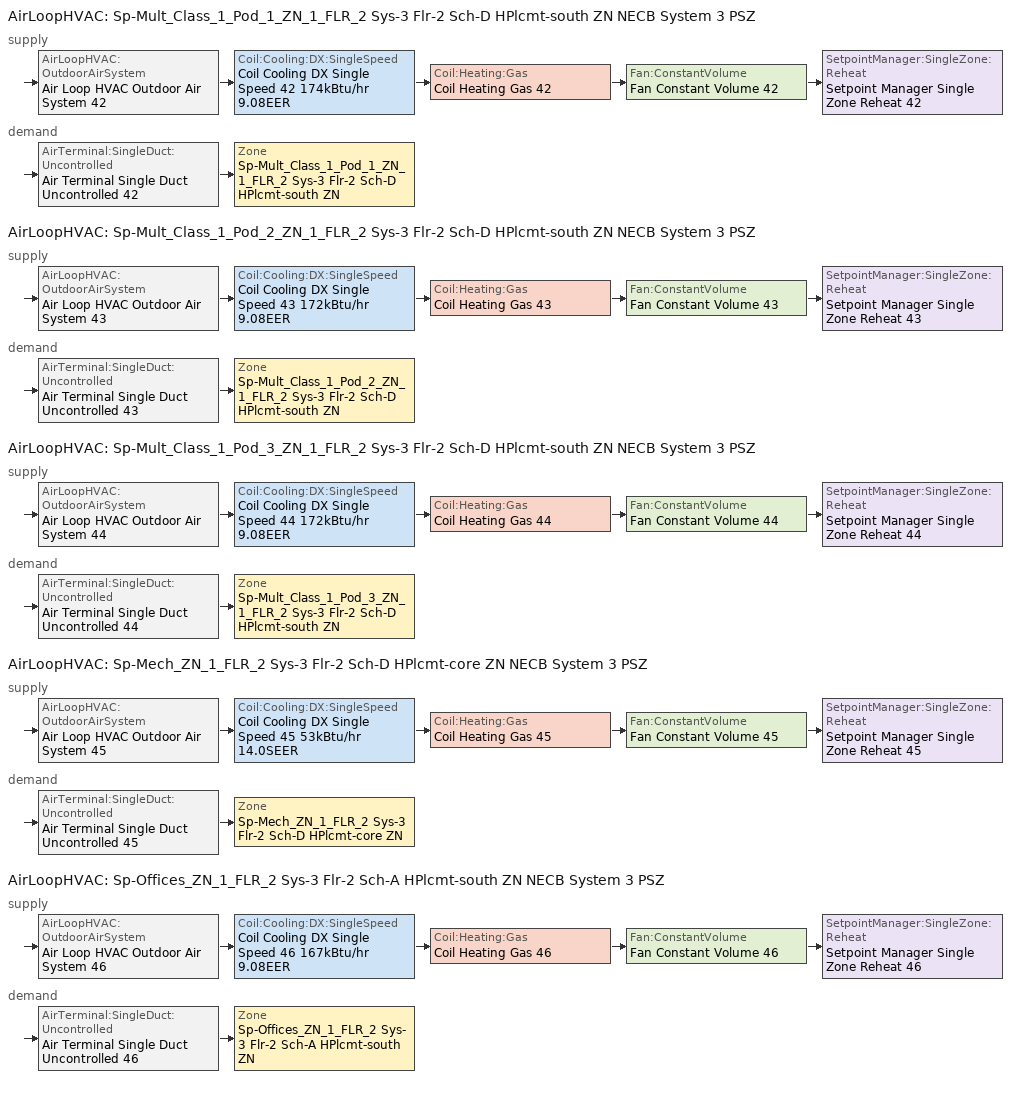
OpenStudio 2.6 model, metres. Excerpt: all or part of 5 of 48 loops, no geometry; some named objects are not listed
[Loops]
AirLoopHVAC 'Sp-Mult_Class_1_Pod_1_ZN_1_FLR_2 Sys-3 Flr-2 Sch-D HPlcmt-south ZN NECB System 3 PSZ'
 supply: AirLoopHVAC:OutdoorAirSystem 'Air Loop HVAC Outdoor Air System 42' > Coil:Cooling:DX:SingleSpeed 'Coil Cooling DX Single Speed 42 174kBtu/hr 9.08EER' > Coil:Heating:Gas 'Coil Heating Gas 42' > Fan:ConstantVolume 'Fan Constant Volume 42' > SetpointManager:SingleZone:Reheat 'Setpoint Manager Single Zone Reheat 42'
 demand: AirTerminal:SingleDuct:Uncontrolled 'Air Terminal Single Duct Uncontrolled 42' > Zone 'Sp-Mult_Class_1_Pod_1_ZN_1_FLR_2 Sys-3 Flr-2 Sch-D HPlcmt-south ZN'
AirLoopHVAC 'Sp-Mult_Class_1_Pod_2_ZN_1_FLR_2 Sys-3 Flr-2 Sch-D HPlcmt-south ZN NECB System 3 PSZ'
 supply: AirLoopHVAC:OutdoorAirSystem 'Air Loop HVAC Outdoor Air System 43' > Coil:Cooling:DX:SingleSpeed 'Coil Cooling DX Single Speed 43 172kBtu/hr 9.08EER' > Coil:Heating:Gas 'Coil Heating Gas 43' > Fan:ConstantVolume 'Fan Constant Volume 43' > SetpointManager:SingleZone:Reheat 'Setpoint Manager Single Zone Reheat 43'
 demand: AirTerminal:SingleDuct:Uncontrolled 'Air Terminal Single Duct Uncontrolled 43' > Zone 'Sp-Mult_Class_1_Pod_2_ZN_1_FLR_2 Sys-3 Flr-2 Sch-D HPlcmt-south ZN'
AirLoopHVAC 'Sp-Mult_Class_1_Pod_3_ZN_1_FLR_2 Sys-3 Flr-2 Sch-D HPlcmt-south ZN NECB System 3 PSZ'
 supply: AirLoopHVAC:OutdoorAirSystem 'Air Loop HVAC Outdoor Air System 44' > Coil:Cooling:DX:SingleSpeed 'Coil Cooling DX Single Speed 44 172kBtu/hr 9.08EER' > Coil:Heating:Gas 'Coil Heating Gas 44' > Fan:ConstantVolume 'Fan Constant Volume 44' > SetpointManager:SingleZone:Reheat 'Setpoint Manager Single Zone Reheat 44'
 demand: AirTerminal:SingleDuct:Uncontrolled 'Air Terminal Single Duct Uncontrolled 44' > Zone 'Sp-Mult_Class_1_Pod_3_ZN_1_FLR_2 Sys-3 Flr-2 Sch-D HPlcmt-south ZN'
AirLoopHVAC 'Sp-Mech_ZN_1_FLR_2 Sys-3 Flr-2 Sch-D HPlcmt-core ZN NECB System 3 PSZ'
 supply: AirLoopHVAC:OutdoorAirSystem 'Air Loop HVAC Outdoor Air System 45' > Coil:Cooling:DX:SingleSpeed 'Coil Cooling DX Single Speed 45 53kBtu/hr 14.0SEER' > Coil:Heating:Gas 'Coil Heating Gas 45' > Fan:ConstantVolume 'Fan Constant Volume 45' > SetpointManager:SingleZone:Reheat 'Setpoint Manager Single Zone Reheat 45'
 demand: AirTerminal:SingleDuct:Uncontrolled 'Air Terminal Single Duct Uncontrolled 45' > Zone 'Sp-Mech_ZN_1_FLR_2 Sys-3 Flr-2 Sch-D HPlcmt-core ZN'
AirLoopHVAC 'Sp-Offices_ZN_1_FLR_2 Sys-3 Flr-2 Sch-A HPlcmt-south ZN NECB System 3 PSZ'
 supply: AirLoopHVAC:OutdoorAirSystem 'Air Loop HVAC Outdoor Air System 46' > Coil:Cooling:DX:SingleSpeed 'Coil Cooling DX Single Speed 46 167kBtu/hr 9.08EER' > Coil:Heating:Gas 'Coil Heating Gas 46' > Fan:ConstantVolume 'Fan Constant Volume 46' > SetpointManager:SingleZone:Reheat 'Setpoint Manager Single Zone Reheat 46'
 demand: AirTerminal:SingleDuct:Uncontrolled 'Air Terminal Single Duct Uncontrolled 46' > Zone 'Sp-Offices_ZN_1_FLR_2 Sys-3 Flr-2 Sch-A HPlcmt-south ZN'
[Sizing:Zone] Zone Cooling Design Supply Air Temperature Input Method=SupplyAirTemperature; Zone Cooling Design Supply Air Temperature {C}=13; Zone Cooling Design Supply Air Temperature Difference {deltaC}=11.11; Zone Heating Design Supply Air Temperature Input Method=SupplyAirTemperature; Zone Heating Design Supply Air Temperature {C}=43; Zone Heating Design Supply Air Temperature Difference {deltaC}=11.11; Zone Cooling Design Supply Air Humidity Ratio {kg-H2O/kg-air}=0.0085; Zone Heating Design Supply Air Humidity Ratio {kg-H2O/kg-air}=0.008; Zone Heating Sizing Factor=1.3; Zone Cooling Sizing Factor=1.1; Cooling Design Air Flow Method=DesignDay; Heating Design Air Flow Method=DesignDay; Account for Dedicated Outdoor Air System=No; Dedicated Outdoor Air System Control Strategy=NeutralSupplyAir; Dedicated Outdoor Air Low Setpoint Temperature for Design {C}=autosize; Dedicated Outdoor Air High Setpoint Temperature for Design {C}=autosize
Sp-Mult_Class_1_Pod_1_ZN_1_FLR_2 Sys-3 Flr-2 Sch-D HPlcmt-south ZN; Sp-Mult_Class_1_Pod_2_ZN_1_FLR_2 Sys-3 Flr-2 Sch-D HPlcmt-south ZN; Sp-Mult_Class_1_Pod_3_ZN_1_FLR_2 Sys-3 Flr-2 Sch-D HPlcmt-south ZN; Sp-Mech_ZN_1_FLR_2 Sys-3 Flr-2 Sch-D HPlcmt-core ZN; Sp-Offices_ZN_1_FLR_2 Sys-3 Flr-2 Sch-A HPlcmt-south ZN
[Zone equipment]
Sp-Mult_Class_1_Pod_1_ZN_1_FLR_2 Sys-3 Flr-2 Sch-D HPlcmt-south ZN: Air Terminal Single Duct Uncontrolled 42, Zone HVAC Baseboard Convective Water 42
Sp-Mult_Class_1_Pod_2_ZN_1_FLR_2 Sys-3 Flr-2 Sch-D HPlcmt-south ZN: Air Terminal Single Duct Uncontrolled 43, Zone HVAC Baseboard Convective Water 43
Sp-Mult_Class_1_Pod_3_ZN_1_FLR_2 Sys-3 Flr-2 Sch-D HPlcmt-south ZN: Air Terminal Single Duct Uncontrolled 44, Zone HVAC Baseboard Convective Water 44
Sp-Mech_ZN_1_FLR_2 Sys-3 Flr-2 Sch-D HPlcmt-core ZN: Air Terminal Single Duct Uncontrolled 45, Zone HVAC Baseboard Convective Water 45
Sp-Offices_ZN_1_FLR_2 Sys-3 Flr-2 Sch-A HPlcmt-south ZN: Air Terminal Single Duct Uncontrolled 46, Zone HVAC Baseboard Convective Water 46
[AirLoopHVAC] Design Supply Air Flow Rate {m3/s}=AutoSize
Name | Availability Schedule
Sp-Mult_Class_1_Pod_1_ZN_1_FLR_2 Sys-3 Flr-2 Sch-D HPlcmt-south ZN NECB System 3 PSZ | Sp-Mult_Class_1_Pod_1_ZN_1_FLR_2 Sys-3 Flr-2 Sch-D HPlcmt-south ZN NECB System 3 PSZ Occ Sch
Sp-Mult_Class_1_Pod_2_ZN_1_FLR_2 Sys-3 Flr-2 Sch-D HPlcmt-south ZN NECB System 3 PSZ | Sp-Mult_Class_1_Pod_2_ZN_1_FLR_2 Sys-3 Flr-2 Sch-D HPlcmt-south ZN NECB System 3 PSZ Occ Sch
Sp-Mult_Class_1_Pod_3_ZN_1_FLR_2 Sys-3 Flr-2 Sch-D HPlcmt-south ZN NECB System 3 PSZ | Sp-Mult_Class_1_Pod_3_ZN_1_FLR_2 Sys-3 Flr-2 Sch-D HPlcmt-south ZN NECB System 3 PSZ Occ Sch
Sp-Mech_ZN_1_FLR_2 Sys-3 Flr-2 Sch-D HPlcmt-core ZN NECB System 3 PSZ | Sp-Mech_ZN_1_FLR_2 Sys-3 Flr-2 Sch-D HPlcmt-core ZN NECB System 3 PSZ Occ Sch
Sp-Offices_ZN_1_FLR_2 Sys-3 Flr-2 Sch-A HPlcmt-south ZN NECB System 3 PSZ | Sp-Offices_ZN_1_FLR_2 Sys-3 Flr-2 Sch-A HPlcmt-south ZN NECB System 3 PSZ Occ Sch
[Sizing:System] Type of Load to Size On=Sensible; Design Outdoor Air Flow Rate {m3/s}=Autosize; Minimum System Air Flow Ratio=1; Preheat Design Temperature {C}=7; Preheat Design Humidity Ratio {kg-H2O/kg-Air}=0.008; Precool Design Temperature {C}=13; Precool Design Humidity Ratio {kg-H2O/kg-Air}=0.008; Central Cooling Design Supply Air Temperature {C}=13; Central Heating Design Supply Air Temperature {C}=43; Sizing Option=NonCoincident; 100% Outdoor Air in Cooling=No; 100% Outdoor Air in Heating=No; Central Cooling Design Supply Air Humidity Ratio {kg-H2O/kg-Air}=0.0085; Central Heating Design Supply Air Humidity Ratio {kg-H2O/kg-Air}=0.008; Cooling Design Air Flow Method=DesignDay; Cooling Design Air Flow Rate {m3/s}=0; Heating Design Air Flow Method=DesignDay; Heating Design Air Flow Rate {m3/s}=0; System Outdoor Air Method=ZoneSum; Zone Maximum Outdoor Air Fraction=1; Cooling Supply Air Flow Rate Per Floor Area {m3/s-m2}=0.00996765; Cooling Fraction of Autosized Cooling Supply Air Flow Rate=1; Cooling Supply Air Flow Rate Per Unit Cooling Capacity {m3/s-W}=3.94755e-05; Heating Supply Air Flow Rate Per Floor Area {m3/s-m2}=0.00996765; Heating Fraction of Autosized Heating Supply Air Flow Rate=1; Heating Fraction of Autosized Cooling Supply Air Flow Rate=1; Heating Supply Air Flow Rate Per Unit Heating Capacity {m3/s-W}=3.15882e-05; Cooling Design Capacity Method=CoolingDesignCapacity; Cooling Design Capacity {W}=autosize; Cooling Design Capacity Per Floor Area {W/m2}=234.7; Fraction of Autosized Cooling Design Capacity=1; Heating Design Capacity Method=HeatingDesignCapacity; Heating Design Capacity {W}=autosize; Heating Design Capacity Per Floor Area {W/m2}=157; Fraction of Autosized Heating Design Capacity=1; Central Cooling Capacity Control Method=OnOff
Sp-Mult_Class_1_Pod_1_ZN_1_FLR_2 Sys-3 Flr-2 Sch-D HPlcmt-south ZN NECB System 3 PSZ; Sp-Mult_Class_1_Pod_2_ZN_1_FLR_2 Sys-3 Flr-2 Sch-D HPlcmt-south ZN NECB System 3 PSZ; Sp-Mult_Class_1_Pod_3_ZN_1_FLR_2 Sys-3 Flr-2 Sch-D HPlcmt-south ZN NECB System 3 PSZ; Sp-Mech_ZN_1_FLR_2 Sys-3 Flr-2 Sch-D HPlcmt-core ZN NECB System 3 PSZ; Sp-Offices_ZN_1_FLR_2 Sys-3 Flr-2 Sch-A HPlcmt-south ZN NECB System 3 PSZ
[Fan:ConstantVolume] Availability Schedule=Always On Discrete; Fan Efficiency=0.39975; Pressure Rise {Pa}=640; Maximum Flow Rate {m3/s}=AutoSize; Motor Efficiency=0.615
Fan Constant Volume 42; Fan Constant Volume 43; Fan Constant Volume 44; Fan Constant Volume 45; Fan Constant Volume 46
[Coil:Heating:Gas] Availability Schedule=Always On Discrete; Nominal Capacity {W}=AutoSize; Parasitic Electric Load {W}=0; Part Load Fraction Correlation Curve=FURNACE-EFFPLR-NECB2011; Parasitic Gas Load {W}=0
Name | Gas Burner Efficiency
Coil Heating Gas 42; Coil Heating Gas 43; Coil Heating Gas 44; Coil Heating Gas 46 | 0.81
Coil Heating Gas 45 | 0.924
[Coil:Cooling:DX:SingleSpeed] Availability Schedule=Always On Discrete; Rated Total Cooling Capacity {W}=autosize; Rated Sensible Heat Ratio=autosize; Rated Air Flow Rate {m3/s}=autosize; Rated Evaporator Fan Power Per Volume Flow Rate {W/(m3/s)}=773.3; Total Cooling Capacity Function of Temperature Curve=DXCOOL-NECB2011-REF-CAPFT; Total Cooling Capacity Function of Flow Fraction Curve=DXCOOL-NECB2011-REF-CAPFFLOW; Energy Input Ratio Function of Temperature Curve=DXCOOL-NECB2011-REF-COOLEIRFT; Energy Input Ratio Function of Flow Fraction Curve=DXCOOL-NECB2011-REF-COOLEIRFFLOW; Part Load Fraction Correlation Curve=DXCOOL-NECB2011-REF-COOLPLFFPLR; Condenser Type=AirCooled; Evaporative Condenser Effectiveness=0; Evaporative Condenser Air Flow Rate {m3/s}=Autosize; Evaporative Condenser Pump Rated Power Consumption {W}=Autosize; Crankcase Heater Capacity {W}=0; Maximum Outdoor Dry-Bulb Temperature for Crankcase Heater Operation {C}=0; Basin Heater Capacity {W/K}=0; Basin Heater Setpoint Temperature {C}=10
Name | Rated COP {W/W}
Coil Cooling DX Single Speed 42 174kBtu/hr 9.08EER | 3.1932
Coil Cooling DX Single Speed 43 172kBtu/hr 9.08EER | 3.19116
Coil Cooling DX Single Speed 44 172kBtu/hr 9.08EER | 3.19135
Coil Cooling DX Single Speed 45 53kBtu/hr 14.0SEER | 3.8248
Coil Cooling DX Single Speed 46 167kBtu/hr 9.08EER | 3.18779
[Controller:OutdoorAir] Minimum Outdoor Air Flow Rate {m3/s}=autosize; Maximum Outdoor Air Flow Rate {m3/s}=Autosize; Economizer Control Action Type=ModulateFlow; Lockout Type=NoLockout; Minimum Limit Type=FixedMinimum; High Humidity Control=No; Heat Recovery Bypass Control Type=BypassWhenWithinEconomizerLimits
Name | Economizer Control Type | Minimum Outdoor Air Schedule | Controller Mechanical Ventilation | Economizer Maximum Limit Dry-Bulb Temperature {C} | Economizer Maximum Limit Enthalpy {J/kg} | Economizer Minimum Limit Dry-Bulb Temperature {C}
Controller Outdoor Air 42 | DifferentialEnthalpy | Sp-Mult_Class_1_Pod_1_ZN_1_FLR_2 Sys-3 Flr-2 Sch-D HPlcmt-south ZN NECB System 3 PSZ Occ Sch | Controller Mechanical Ventilation 42
Controller Outdoor Air 43 | DifferentialEnthalpy | Sp-Mult_Class_1_Pod_2_ZN_1_FLR_2 Sys-3 Flr-2 Sch-D HPlcmt-south ZN NECB System 3 PSZ Occ Sch | Controller Mechanical Ventilation 43
Controller Outdoor Air 44 | DifferentialEnthalpy | Sp-Mult_Class_1_Pod_3_ZN_1_FLR_2 Sys-3 Flr-2 Sch-D HPlcmt-south ZN NECB System 3 PSZ Occ Sch | Controller Mechanical Ventilation 44
Controller Outdoor Air 45 | NoEconomizer | Sp-Mech_ZN_1_FLR_2 Sys-3 Flr-2 Sch-D HPlcmt-core ZN NECB System 3 PSZ Occ Sch | Controller Mechanical Ventilation 45 | 28 | 64000 | -100
Controller Outdoor Air 46 | DifferentialEnthalpy | Sp-Offices_ZN_1_FLR_2 Sys-3 Flr-2 Sch-A HPlcmt-south ZN NECB System 3 PSZ Occ Sch | Controller Mechanical Ventilation 46
[Controller:MechanicalVentilation] Availability Schedule=Always On Discrete; System Outdoor Air Method=ZoneSum
Controller Mechanical Ventilation 42; Controller Mechanical Ventilation 43; Controller Mechanical Ventilation 44; Controller Mechanical Ventilation 45; Controller Mechanical Ventilation 46
[AirLoopHVAC:OutdoorAirSystem]
Name | Controller
Air Loop HVAC Outdoor Air System 42 | Controller Outdoor Air 42
Air Loop HVAC Outdoor Air System 43 | Controller Outdoor Air 43
Air Loop HVAC Outdoor Air System 44 | Controller Outdoor Air 44
Air Loop HVAC Outdoor Air System 45 | Controller Outdoor Air 45
Air Loop HVAC Outdoor Air System 46 | Controller Outdoor Air 46
[SetpointManager:SingleZone:Reheat] Minimum Supply Air Temperature {C}=13; Maximum Supply Air Temperature {C}=43
Name | Control Zone
Setpoint Manager Single Zone Reheat 42 | Sp-Mult_Class_1_Pod_1_ZN_1_FLR_2 Sys-3 Flr-2 Sch-D HPlcmt-south ZN
Setpoint Manager Single Zone Reheat 43 | Sp-Mult_Class_1_Pod_2_ZN_1_FLR_2 Sys-3 Flr-2 Sch-D HPlcmt-south ZN
Setpoint Manager Single Zone Reheat 44 | Sp-Mult_Class_1_Pod_3_ZN_1_FLR_2 Sys-3 Flr-2 Sch-D HPlcmt-south ZN
Setpoint Manager Single Zone Reheat 45 | Sp-Mech_ZN_1_FLR_2 Sys-3 Flr-2 Sch-D HPlcmt-core ZN
Setpoint Manager Single Zone Reheat 46 | Sp-Offices_ZN_1_FLR_2 Sys-3 Flr-2 Sch-A HPlcmt-south ZN
[AirTerminal:SingleDuct:Uncontrolled] Availability Schedule=Always On Discrete; Maximum Air Flow Rate {m3/s}=AutoSize
Air Terminal Single Duct Uncontrolled 42; Air Terminal Single Duct Uncontrolled 43; Air Terminal Single Duct Uncontrolled 44; Air Terminal Single Duct Uncontrolled 45; Air Terminal Single Duct Uncontrolled 46
[Schedule:Ruleset]
Name | Default Day Schedule | Summer Design Day Schedule | Winter Design Day Schedule
Sp-Mech_ZN_1_FLR_2 Sys-3 Flr-2 Sch-D HPlcmt-core ZN NECB System 3 PSZ Occ Sch | Sp-Mech_ZN_1_FLR_2 Sys-3 Flr-2 Sch-D HPlcmt-core ZN NECB System 3 PSZ Occ Sch Default | Sp-Mech_ZN_1_FLR_2 Sys-3 Flr-2 Sch-D HPlcmt-core ZN NECB System 3 PSZ Occ Sch Summer Design Day | Sp-Mech_ZN_1_FLR_2 Sys-3 Flr-2 Sch-D HPlcmt-core ZN NECB System 3 PSZ Occ Sch Winter Design Day
Sp-Mult_Class_1_Pod_1_ZN_1_FLR_2 Sys-3 Flr-2 Sch-D HPlcmt-south ZN NECB System 3 PSZ Occ Sch | Sp-Mult_Class_1_Pod_1_ZN_1_FLR_2 Sys-3 Flr-2 Sch-D HPlcmt-south ZN NECB System 3 PSZ Occ Sch Default | Sp-Mult_Class_1_Pod_1_ZN_1_FLR_2 Sys-3 Flr-2 Sch-D HPlcmt-south ZN NECB System 3 PSZ Occ Sch Summer Design Day | Sp-Mult_Class_1_Pod_1_ZN_1_FLR_2 Sys-3 Flr-2 Sch-D HPlcmt-south ZN NECB System 3 PSZ Occ Sch Winter Design Day
Sp-Mult_Class_1_Pod_2_ZN_1_FLR_2 Sys-3 Flr-2 Sch-D HPlcmt-south ZN NECB System 3 PSZ Occ Sch | Sp-Mult_Class_1_Pod_2_ZN_1_FLR_2 Sys-3 Flr-2 Sch-D HPlcmt-south ZN NECB System 3 PSZ Occ Sch Default | Sp-Mult_Class_1_Pod_2_ZN_1_FLR_2 Sys-3 Flr-2 Sch-D HPlcmt-south ZN NECB System 3 PSZ Occ Sch Summer Design Day | Sp-Mult_Class_1_Pod_2_ZN_1_FLR_2 Sys-3 Flr-2 Sch-D HPlcmt-south ZN NECB System 3 PSZ Occ Sch Winter Design Day
Sp-Mult_Class_1_Pod_3_ZN_1_FLR_2 Sys-3 Flr-2 Sch-D HPlcmt-south ZN NECB System 3 PSZ Occ Sch | Sp-Mult_Class_1_Pod_3_ZN_1_FLR_2 Sys-3 Flr-2 Sch-D HPlcmt-south ZN NECB System 3 PSZ Occ Sch Default | Sp-Mult_Class_1_Pod_3_ZN_1_FLR_2 Sys-3 Flr-2 Sch-D HPlcmt-south ZN NECB System 3 PSZ Occ Sch Summer Design Day | Sp-Mult_Class_1_Pod_3_ZN_1_FLR_2 Sys-3 Flr-2 Sch-D HPlcmt-south ZN NECB System 3 PSZ Occ Sch Winter Design Day
Sp-Offices_ZN_1_FLR_2 Sys-3 Flr-2 Sch-A HPlcmt-south ZN NECB System 3 PSZ Occ Sch | Sp-Offices_ZN_1_FLR_2 Sys-3 Flr-2 Sch-A HPlcmt-south ZN NECB System 3 PSZ Occ Sch Default | Sp-Offices_ZN_1_FLR_2 Sys-3 Flr-2 Sch-A HPlcmt-south ZN NECB System 3 PSZ Occ Sch Summer Design Day | Sp-Offices_ZN_1_FLR_2 Sys-3 Flr-2 Sch-A HPlcmt-south ZN NECB System 3 PSZ Occ Sch Winter Design Day
[Schedule:Day]
Sp-Mech_ZN_1_FLR_2 Sys-3 Flr-2 Sch-D HPlcmt-core ZN NECB System 3 PSZ Occ Sch Default; Sp-Mech_ZN_1_FLR_2 Sys-3 Flr-2 Sch-D HPlcmt-core ZN NECB System 3 PSZ Occ Sch Winter Design Day; Sp-Mech_ZN_1_FLR_2 Sys-3 Flr-2 Sch-D HPlcmt-core ZN NECB System 3 PSZ Occ Sch Summer Design Day; Sp-Mult_Class_1_Pod_1_ZN_1_FLR_2 Sys-3 Flr-2 Sch-D HPlcmt-south ZN NECB System 3 PSZ Occ Sch Default; Sp-Mult_Class_1_Pod_1_ZN_1_FLR_2 Sys-3 Flr-2 Sch-D HPlcmt-south ZN NECB System 3 PSZ Occ Sch Winter Design Day; Sp-Mult_Class_1_Pod_1_ZN_1_FLR_2 Sys-3 Flr-2 Sch-D HPlcmt-south ZN NECB System 3 PSZ Occ Sch Summer Design Day; Sp-Mult_Class_1_Pod_2_ZN_1_FLR_2 Sys-3 Flr-2 Sch-D HPlcmt-south ZN NECB System 3 PSZ Occ Sch Default; Sp-Mult_Class_1_Pod_2_ZN_1_FLR_2 Sys-3 Flr-2 Sch-D HPlcmt-south ZN NECB System 3 PSZ Occ Sch Winter Design Day; Sp-Mult_Class_1_Pod_2_ZN_1_FLR_2 Sys-3 Flr-2 Sch-D HPlcmt-south ZN NECB System 3 PSZ Occ Sch Summer Design Day; Sp-Mult_Class_1_Pod_3_ZN_1_FLR_2 Sys-3 Flr-2 Sch-D HPlcmt-south ZN NECB System 3 PSZ Occ Sch Default; Sp-Mult_Class_1_Pod_3_ZN_1_FLR_2 Sys-3 Flr-2 Sch-D HPlcmt-south ZN NECB System 3 PSZ Occ Sch Winter Design Day; Sp-Mult_Class_1_Pod_3_ZN_1_FLR_2 Sys-3 Flr-2 Sch-D HPlcmt-south ZN NECB System 3 PSZ Occ Sch Summer Design Day; Sp-Offices_ZN_1_FLR_2 Sys-3 Flr-2 Sch-A HPlcmt-south ZN NECB System 3 PSZ Occ Sch Default; Sp-Offices_ZN_1_FLR_2 Sys-3 Flr-2 Sch-A HPlcmt-south ZN NECB System 3 PSZ Occ Sch Winter Design Day; Sp-Offices_ZN_1_FLR_2 Sys-3 Flr-2 Sch-A HPlcmt-south ZN NECB System 3 PSZ Occ Sch Summer Design Day: 24, 0, 1
Sp-Mech_ZN_1_FLR_2 Sys-3 Flr-2 Sch-D HPlcmt-core ZN NECB System 3 PSZ Occ Sch Monday; Sp-Mech_ZN_1_FLR_2 Sys-3 Flr-2 Sch-D HPlcmt-core ZN NECB System 3 PSZ Occ Sch Tuesday; Sp-Mech_ZN_1_FLR_2 Sys-3 Flr-2 Sch-D HPlcmt-core ZN NECB System 3 PSZ Occ Sch Wednesday; Sp-Mech_ZN_1_FLR_2 Sys-3 Flr-2 Sch-D HPlcmt-core ZN NECB System 3 PSZ Occ Sch Thursday; Sp-Mech_ZN_1_FLR_2 Sys-3 Flr-2 Sch-D HPlcmt-core ZN NECB System 3 PSZ Occ Sch Friday; Sp-Mult_Class_1_Pod_1_ZN_1_FLR_2 Sys-3 Flr-2 Sch-D HPlcmt-south ZN NECB System 3 PSZ Occ Sch Monday; Sp-Mult_Class_1_Pod_1_ZN_1_FLR_2 Sys-3 Flr-2 Sch-D HPlcmt-south ZN NECB System 3 PSZ Occ Sch Tuesday; Sp-Mult_Class_1_Pod_1_ZN_1_FLR_2 Sys-3 Flr-2 Sch-D HPlcmt-south ZN NECB System 3 PSZ Occ Sch Wednesday; Sp-Mult_Class_1_Pod_1_ZN_1_FLR_2 Sys-3 Flr-2 Sch-D HPlcmt-south ZN NECB System 3 PSZ Occ Sch Thursday; Sp-Mult_Class_1_Pod_1_ZN_1_FLR_2 Sys-3 Flr-2 Sch-D HPlcmt-south ZN NECB System 3 PSZ Occ Sch Friday; Sp-Mult_Class_1_Pod_2_ZN_1_FLR_2 Sys-3 Flr-2 Sch-D HPlcmt-south ZN NECB System 3 PSZ Occ Sch Monday; Sp-Mult_Class_1_Pod_2_ZN_1_FLR_2 Sys-3 Flr-2 Sch-D HPlcmt-south ZN NECB System 3 PSZ Occ Sch Tuesday; Sp-Mult_Class_1_Pod_2_ZN_1_FLR_2 Sys-3 Flr-2 Sch-D HPlcmt-south ZN NECB System 3 PSZ Occ Sch Wednesday; Sp-Mult_Class_1_Pod_2_ZN_1_FLR_2 Sys-3 Flr-2 Sch-D HPlcmt-south ZN NECB System 3 PSZ Occ Sch Thursday; Sp-Mult_Class_1_Pod_2_ZN_1_FLR_2 Sys-3 Flr-2 Sch-D HPlcmt-south ZN NECB System 3 PSZ Occ Sch Friday; Sp-Mult_Class_1_Pod_3_ZN_1_FLR_2 Sys-3 Flr-2 Sch-D HPlcmt-south ZN NECB System 3 PSZ Occ Sch Monday; Sp-Mult_Class_1_Pod_3_ZN_1_FLR_2 Sys-3 Flr-2 Sch-D HPlcmt-south ZN NECB System 3 PSZ Occ Sch Tuesday; Sp-Mult_Class_1_Pod_3_ZN_1_FLR_2 Sys-3 Flr-2 Sch-D HPlcmt-south ZN NECB System 3 PSZ Occ Sch Wednesday; Sp-Mult_Class_1_Pod_3_ZN_1_FLR_2 Sys-3 Flr-2 Sch-D HPlcmt-south ZN NECB System 3 PSZ Occ Sch Thursday; Sp-Mult_Class_1_Pod_3_ZN_1_FLR_2 Sys-3 Flr-2 Sch-D HPlcmt-south ZN NECB System 3 PSZ Occ Sch Friday: 9, 0, 0, 18, 0, 1, 19, 0, 0, 22, 0, 1, 24, 0, 0
Sp-Mech_ZN_1_FLR_2 Sys-3 Flr-2 Sch-D HPlcmt-core ZN NECB System 3 PSZ Occ Sch Saturday; Sp-Mech_ZN_1_FLR_2 Sys-3 Flr-2 Sch-D HPlcmt-core ZN NECB System 3 PSZ Occ Sch Sunday; Sp-Mult_Class_1_Pod_1_ZN_1_FLR_2 Sys-3 Flr-2 Sch-D HPlcmt-south ZN NECB System 3 PSZ Occ Sch Saturday; Sp-Mult_Class_1_Pod_1_ZN_1_FLR_2 Sys-3 Flr-2 Sch-D HPlcmt-south ZN NECB System 3 PSZ Occ Sch Sunday; Sp-Mult_Class_1_Pod_2_ZN_1_FLR_2 Sys-3 Flr-2 Sch-D HPlcmt-south ZN NECB System 3 PSZ Occ Sch Saturday; Sp-Mult_Class_1_Pod_2_ZN_1_FLR_2 Sys-3 Flr-2 Sch-D HPlcmt-south ZN NECB System 3 PSZ Occ Sch Sunday; Sp-Mult_Class_1_Pod_3_ZN_1_FLR_2 Sys-3 Flr-2 Sch-D HPlcmt-south ZN NECB System 3 PSZ Occ Sch Saturday; Sp-Mult_Class_1_Pod_3_ZN_1_FLR_2 Sys-3 Flr-2 Sch-D HPlcmt-south ZN NECB System 3 PSZ Occ Sch Sunday; Sp-Offices_ZN_1_FLR_2 Sys-3 Flr-2 Sch-A HPlcmt-south ZN NECB System 3 PSZ Occ Sch Saturday; Sp-Offices_ZN_1_FLR_2 Sys-3 Flr-2 Sch-A HPlcmt-south ZN NECB System 3 PSZ Occ Sch Sunday: 24, 0, 0
Sp-Offices_ZN_1_FLR_2 Sys-3 Flr-2 Sch-A HPlcmt-south ZN NECB System 3 PSZ Occ Sch Monday; Sp-Offices_ZN_1_FLR_2 Sys-3 Flr-2 Sch-A HPlcmt-south ZN NECB System 3 PSZ Occ Sch Tuesday; Sp-Offices_ZN_1_FLR_2 Sys-3 Flr-2 Sch-A HPlcmt-south ZN NECB System 3 PSZ Occ Sch Wednesday; Sp-Offices_ZN_1_FLR_2 Sys-3 Flr-2 Sch-A HPlcmt-south ZN NECB System 3 PSZ Occ Sch Thursday; Sp-Offices_ZN_1_FLR_2 Sys-3 Flr-2 Sch-A HPlcmt-south ZN NECB System 3 PSZ Occ Sch Friday: 8, 0, 0, 19, 0, 1, 24, 0, 0
[Schedule:Rule] Date Specification Type=DateRange; Start Month=1; Start Day=1; End Month=12
Name | Schedule Ruleset | Rule Order | Day Schedule | Apply Monday | End Day | Apply Tuesday | Apply Wednesday | Apply Thursday | Apply Friday | Apply Saturday | Apply Sunday
Sp-Mech_ZN_1_FLR_2 Sys-3 Flr-2 Sch-D HPlcmt-core ZN NECB System 3 PSZ Occ Sch Monday Rule | Sp-Mech_ZN_1_FLR_2 Sys-3 Flr-2 Sch-D HPlcmt-core ZN NECB System 3 PSZ Occ Sch | 6 | Sp-Mech_ZN_1_FLR_2 Sys-3 Flr-2 Sch-D HPlcmt-core ZN NECB System 3 PSZ Occ Sch Monday | Yes | 25
Sp-Mech_ZN_1_FLR_2 Sys-3 Flr-2 Sch-D HPlcmt-core ZN NECB System 3 PSZ Occ Sch Tuesday Rule | Sp-Mech_ZN_1_FLR_2 Sys-3 Flr-2 Sch-D HPlcmt-core ZN NECB System 3 PSZ Occ Sch | 5 | Sp-Mech_ZN_1_FLR_2 Sys-3 Flr-2 Sch-D HPlcmt-core ZN NECB System 3 PSZ Occ Sch Tuesday |  | 26 | Yes
Sp-Mech_ZN_1_FLR_2 Sys-3 Flr-2 Sch-D HPlcmt-core ZN NECB System 3 PSZ Occ Sch Wednesday Rule | Sp-Mech_ZN_1_FLR_2 Sys-3 Flr-2 Sch-D HPlcmt-core ZN NECB System 3 PSZ Occ Sch | 4 | Sp-Mech_ZN_1_FLR_2 Sys-3 Flr-2 Sch-D HPlcmt-core ZN NECB System 3 PSZ Occ Sch Wednesday |  | 27 |  | Yes
Sp-Mech_ZN_1_FLR_2 Sys-3 Flr-2 Sch-D HPlcmt-core ZN NECB System 3 PSZ Occ Sch Thursday Rule | Sp-Mech_ZN_1_FLR_2 Sys-3 Flr-2 Sch-D HPlcmt-core ZN NECB System 3 PSZ Occ Sch | 3 | Sp-Mech_ZN_1_FLR_2 Sys-3 Flr-2 Sch-D HPlcmt-core ZN NECB System 3 PSZ Occ Sch Thursday |  | 28 |  |  | Yes
Sp-Mech_ZN_1_FLR_2 Sys-3 Flr-2 Sch-D HPlcmt-core ZN NECB System 3 PSZ Occ Sch Friday Rule | Sp-Mech_ZN_1_FLR_2 Sys-3 Flr-2 Sch-D HPlcmt-core ZN NECB System 3 PSZ Occ Sch | 2 | Sp-Mech_ZN_1_FLR_2 Sys-3 Flr-2 Sch-D HPlcmt-core ZN NECB System 3 PSZ Occ Sch Friday |  | 29 |  |  |  | Yes
Sp-Mech_ZN_1_FLR_2 Sys-3 Flr-2 Sch-D HPlcmt-core ZN NECB System 3 PSZ Occ Sch Saturday Rule | Sp-Mech_ZN_1_FLR_2 Sys-3 Flr-2 Sch-D HPlcmt-core ZN NECB System 3 PSZ Occ Sch | 1 | Sp-Mech_ZN_1_FLR_2 Sys-3 Flr-2 Sch-D HPlcmt-core ZN NECB System 3 PSZ Occ Sch Saturday |  | 30 |  |  |  |  | Yes
Sp-Mech_ZN_1_FLR_2 Sys-3 Flr-2 Sch-D HPlcmt-core ZN NECB System 3 PSZ Occ Sch Sunday Rule | Sp-Mech_ZN_1_FLR_2 Sys-3 Flr-2 Sch-D HPlcmt-core ZN NECB System 3 PSZ Occ Sch | 0 | Sp-Mech_ZN_1_FLR_2 Sys-3 Flr-2 Sch-D HPlcmt-core ZN NECB System 3 PSZ Occ Sch Sunday |  | 31 |  |  |  |  |  | Yes
Sp-Mult_Class_1_Pod_1_ZN_1_FLR_2 Sys-3 Flr-2 Sch-D HPlcmt-south ZN NECB System 3 PSZ Occ Sch Monday Rule | Sp-Mult_Class_1_Pod_1_ZN_1_FLR_2 Sys-3 Flr-2 Sch-D HPlcmt-south ZN NECB System 3 PSZ Occ Sch | 6 | Sp-Mult_Class_1_Pod_1_ZN_1_FLR_2 Sys-3 Flr-2 Sch-D HPlcmt-south ZN NECB System 3 PSZ Occ Sch Monday | Yes | 25
Sp-Mult_Class_1_Pod_1_ZN_1_FLR_2 Sys-3 Flr-2 Sch-D HPlcmt-south ZN NECB System 3 PSZ Occ Sch Tuesday Rule | Sp-Mult_Class_1_Pod_1_ZN_1_FLR_2 Sys-3 Flr-2 Sch-D HPlcmt-south ZN NECB System 3 PSZ Occ Sch | 5 | Sp-Mult_Class_1_Pod_1_ZN_1_FLR_2 Sys-3 Flr-2 Sch-D HPlcmt-south ZN NECB System 3 PSZ Occ Sch Tuesday |  | 26 | Yes
Sp-Mult_Class_1_Pod_1_ZN_1_FLR_2 Sys-3 Flr-2 Sch-D HPlcmt-south ZN NECB System 3 PSZ Occ Sch Wednesday Rule | Sp-Mult_Class_1_Pod_1_ZN_1_FLR_2 Sys-3 Flr-2 Sch-D HPlcmt-south ZN NECB System 3 PSZ Occ Sch | 4 | Sp-Mult_Class_1_Pod_1_ZN_1_FLR_2 Sys-3 Flr-2 Sch-D HPlcmt-south ZN NECB System 3 PSZ Occ Sch Wednesday |  | 27 |  | Yes
Sp-Mult_Class_1_Pod_1_ZN_1_FLR_2 Sys-3 Flr-2 Sch-D HPlcmt-south ZN NECB System 3 PSZ Occ Sch Thursday Rule | Sp-Mult_Class_1_Pod_1_ZN_1_FLR_2 Sys-3 Flr-2 Sch-D HPlcmt-south ZN NECB System 3 PSZ Occ Sch | 3 | Sp-Mult_Class_1_Pod_1_ZN_1_FLR_2 Sys-3 Flr-2 Sch-D HPlcmt-south ZN NECB System 3 PSZ Occ Sch Thursday |  | 28 |  |  | Yes
Sp-Mult_Class_1_Pod_1_ZN_1_FLR_2 Sys-3 Flr-2 Sch-D HPlcmt-south ZN NECB System 3 PSZ Occ Sch Friday Rule | Sp-Mult_Class_1_Pod_1_ZN_1_FLR_2 Sys-3 Flr-2 Sch-D HPlcmt-south ZN NECB System 3 PSZ Occ Sch | 2 | Sp-Mult_Class_1_Pod_1_ZN_1_FLR_2 Sys-3 Flr-2 Sch-D HPlcmt-south ZN NECB System 3 PSZ Occ Sch Friday |  | 29 |  |  |  | Yes
Sp-Mult_Class_1_Pod_1_ZN_1_FLR_2 Sys-3 Flr-2 Sch-D HPlcmt-south ZN NECB System 3 PSZ Occ Sch Saturday Rule | Sp-Mult_Class_1_Pod_1_ZN_1_FLR_2 Sys-3 Flr-2 Sch-D HPlcmt-south ZN NECB System 3 PSZ Occ Sch | 1 | Sp-Mult_Class_1_Pod_1_ZN_1_FLR_2 Sys-3 Flr-2 Sch-D HPlcmt-south ZN NECB System 3 PSZ Occ Sch Saturday |  | 30 |  |  |  |  | Yes
Sp-Mult_Class_1_Pod_1_ZN_1_FLR_2 Sys-3 Flr-2 Sch-D HPlcmt-south ZN NECB System 3 PSZ Occ Sch Sunday Rule | Sp-Mult_Class_1_Pod_1_ZN_1_FLR_2 Sys-3 Flr-2 Sch-D HPlcmt-south ZN NECB System 3 PSZ Occ Sch | 0 | Sp-Mult_Class_1_Pod_1_ZN_1_FLR_2 Sys-3 Flr-2 Sch-D HPlcmt-south ZN NECB System 3 PSZ Occ Sch Sunday |  | 31 |  |  |  |  |  | Yes
Sp-Mult_Class_1_Pod_2_ZN_1_FLR_2 Sys-3 Flr-2 Sch-D HPlcmt-south ZN NECB System 3 PSZ Occ Sch Monday Rule | Sp-Mult_Class_1_Pod_2_ZN_1_FLR_2 Sys-3 Flr-2 Sch-D HPlcmt-south ZN NECB System 3 PSZ Occ Sch | 6 | Sp-Mult_Class_1_Pod_2_ZN_1_FLR_2 Sys-3 Flr-2 Sch-D HPlcmt-south ZN NECB System 3 PSZ Occ Sch Monday | Yes | 25
Sp-Mult_Class_1_Pod_2_ZN_1_FLR_2 Sys-3 Flr-2 Sch-D HPlcmt-south ZN NECB System 3 PSZ Occ Sch Tuesday Rule | Sp-Mult_Class_1_Pod_2_ZN_1_FLR_2 Sys-3 Flr-2 Sch-D HPlcmt-south ZN NECB System 3 PSZ Occ Sch | 5 | Sp-Mult_Class_1_Pod_2_ZN_1_FLR_2 Sys-3 Flr-2 Sch-D HPlcmt-south ZN NECB System 3 PSZ Occ Sch Tuesday |  | 26 | Yes
Sp-Mult_Class_1_Pod_2_ZN_1_FLR_2 Sys-3 Flr-2 Sch-D HPlcmt-south ZN NECB System 3 PSZ Occ Sch Wednesday Rule | Sp-Mult_Class_1_Pod_2_ZN_1_FLR_2 Sys-3 Flr-2 Sch-D HPlcmt-south ZN NECB System 3 PSZ Occ Sch | 4 | Sp-Mult_Class_1_Pod_2_ZN_1_FLR_2 Sys-3 Flr-2 Sch-D HPlcmt-south ZN NECB System 3 PSZ Occ Sch Wednesday |  | 27 |  | Yes
Sp-Mult_Class_1_Pod_2_ZN_1_FLR_2 Sys-3 Flr-2 Sch-D HPlcmt-south ZN NECB System 3 PSZ Occ Sch Thursday Rule | Sp-Mult_Class_1_Pod_2_ZN_1_FLR_2 Sys-3 Flr-2 Sch-D HPlcmt-south ZN NECB System 3 PSZ Occ Sch | 3 | Sp-Mult_Class_1_Pod_2_ZN_1_FLR_2 Sys-3 Flr-2 Sch-D HPlcmt-south ZN NECB System 3 PSZ Occ Sch Thursday |  | 28 |  |  | Yes
Sp-Mult_Class_1_Pod_2_ZN_1_FLR_2 Sys-3 Flr-2 Sch-D HPlcmt-south ZN NECB System 3 PSZ Occ Sch Friday Rule | Sp-Mult_Class_1_Pod_2_ZN_1_FLR_2 Sys-3 Flr-2 Sch-D HPlcmt-south ZN NECB System 3 PSZ Occ Sch | 2 | Sp-Mult_Class_1_Pod_2_ZN_1_FLR_2 Sys-3 Flr-2 Sch-D HPlcmt-south ZN NECB System 3 PSZ Occ Sch Friday |  | 29 |  |  |  | Yes
Sp-Mult_Class_1_Pod_2_ZN_1_FLR_2 Sys-3 Flr-2 Sch-D HPlcmt-south ZN NECB System 3 PSZ Occ Sch Saturday Rule | Sp-Mult_Class_1_Pod_2_ZN_1_FLR_2 Sys-3 Flr-2 Sch-D HPlcmt-south ZN NECB System 3 PSZ Occ Sch | 1 | Sp-Mult_Class_1_Pod_2_ZN_1_FLR_2 Sys-3 Flr-2 Sch-D HPlcmt-south ZN NECB System 3 PSZ Occ Sch Saturday |  | 30 |  |  |  |  | Yes
Sp-Mult_Class_1_Pod_2_ZN_1_FLR_2 Sys-3 Flr-2 Sch-D HPlcmt-south ZN NECB System 3 PSZ Occ Sch Sunday Rule | Sp-Mult_Class_1_Pod_2_ZN_1_FLR_2 Sys-3 Flr-2 Sch-D HPlcmt-south ZN NECB System 3 PSZ Occ Sch | 0 | Sp-Mult_Class_1_Pod_2_ZN_1_FLR_2 Sys-3 Flr-2 Sch-D HPlcmt-south ZN NECB System 3 PSZ Occ Sch Sunday |  | 31 |  |  |  |  |  | Yes
Sp-Mult_Class_1_Pod_3_ZN_1_FLR_2 Sys-3 Flr-2 Sch-D HPlcmt-south ZN NECB System 3 PSZ Occ Sch Monday Rule | Sp-Mult_Class_1_Pod_3_ZN_1_FLR_2 Sys-3 Flr-2 Sch-D HPlcmt-south ZN NECB System 3 PSZ Occ Sch | 6 | Sp-Mult_Class_1_Pod_3_ZN_1_FLR_2 Sys-3 Flr-2 Sch-D HPlcmt-south ZN NECB System 3 PSZ Occ Sch Monday | Yes | 25
Sp-Mult_Class_1_Pod_3_ZN_1_FLR_2 Sys-3 Flr-2 Sch-D HPlcmt-south ZN NECB System 3 PSZ Occ Sch Tuesday Rule | Sp-Mult_Class_1_Pod_3_ZN_1_FLR_2 Sys-3 Flr-2 Sch-D HPlcmt-south ZN NECB System 3 PSZ Occ Sch | 5 | Sp-Mult_Class_1_Pod_3_ZN_1_FLR_2 Sys-3 Flr-2 Sch-D HPlcmt-south ZN NECB System 3 PSZ Occ Sch Tuesday |  | 26 | Yes
Sp-Mult_Class_1_Pod_3_ZN_1_FLR_2 Sys-3 Flr-2 Sch-D HPlcmt-south ZN NECB System 3 PSZ Occ Sch Wednesday Rule | Sp-Mult_Class_1_Pod_3_ZN_1_FLR_2 Sys-3 Flr-2 Sch-D HPlcmt-south ZN NECB System 3 PSZ Occ Sch | 4 | Sp-Mult_Class_1_Pod_3_ZN_1_FLR_2 Sys-3 Flr-2 Sch-D HPlcmt-south ZN NECB System 3 PSZ Occ Sch Wednesday |  | 27 |  | Yes
Sp-Mult_Class_1_Pod_3_ZN_1_FLR_2 Sys-3 Flr-2 Sch-D HPlcmt-south ZN NECB System 3 PSZ Occ Sch Thursday Rule | Sp-Mult_Class_1_Pod_3_ZN_1_FLR_2 Sys-3 Flr-2 Sch-D HPlcmt-south ZN NECB System 3 PSZ Occ Sch | 3 | Sp-Mult_Class_1_Pod_3_ZN_1_FLR_2 Sys-3 Flr-2 Sch-D HPlcmt-south ZN NECB System 3 PSZ Occ Sch Thursday |  | 28 |  |  | Yes
Sp-Mult_Class_1_Pod_3_ZN_1_FLR_2 Sys-3 Flr-2 Sch-D HPlcmt-south ZN NECB System 3 PSZ Occ Sch Friday Rule | Sp-Mult_Class_1_Pod_3_ZN_1_FLR_2 Sys-3 Flr-2 Sch-D HPlcmt-south ZN NECB System 3 PSZ Occ Sch | 2 | Sp-Mult_Class_1_Pod_3_ZN_1_FLR_2 Sys-3 Flr-2 Sch-D HPlcmt-south ZN NECB System 3 PSZ Occ Sch Friday |  | 29 |  |  |  | Yes
Sp-Mult_Class_1_Pod_3_ZN_1_FLR_2 Sys-3 Flr-2 Sch-D HPlcmt-south ZN NECB System 3 PSZ Occ Sch Saturday Rule | Sp-Mult_Class_1_Pod_3_ZN_1_FLR_2 Sys-3 Flr-2 Sch-D HPlcmt-south ZN NECB System 3 PSZ Occ Sch | 1 | Sp-Mult_Class_1_Pod_3_ZN_1_FLR_2 Sys-3 Flr-2 Sch-D HPlcmt-south ZN NECB System 3 PSZ Occ Sch Saturday |  | 30 |  |  |  |  | Yes
Sp-Mult_Class_1_Pod_3_ZN_1_FLR_2 Sys-3 Flr-2 Sch-D HPlcmt-south ZN NECB System 3 PSZ Occ Sch Sunday Rule | Sp-Mult_Class_1_Pod_3_ZN_1_FLR_2 Sys-3 Flr-2 Sch-D HPlcmt-south ZN NECB System 3 PSZ Occ Sch | 0 | Sp-Mult_Class_1_Pod_3_ZN_1_FLR_2 Sys-3 Flr-2 Sch-D HPlcmt-south ZN NECB System 3 PSZ Occ Sch Sunday |  | 31 |  |  |  |  |  | Yes
Sp-Offices_ZN_1_FLR_2 Sys-3 Flr-2 Sch-A HPlcmt-south ZN NECB System 3 PSZ Occ Sch Monday Rule | Sp-Offices_ZN_1_FLR_2 Sys-3 Flr-2 Sch-A HPlcmt-south ZN NECB System 3 PSZ Occ Sch | 6 | Sp-Offices_ZN_1_FLR_2 Sys-3 Flr-2 Sch-A HPlcmt-south ZN NECB System 3 PSZ Occ Sch Monday | Yes | 25
Sp-Offices_ZN_1_FLR_2 Sys-3 Flr-2 Sch-A HPlcmt-south ZN NECB System 3 PSZ Occ Sch Tuesday Rule | Sp-Offices_ZN_1_FLR_2 Sys-3 Flr-2 Sch-A HPlcmt-south ZN NECB System 3 PSZ Occ Sch | 5 | Sp-Offices_ZN_1_FLR_2 Sys-3 Flr-2 Sch-A HPlcmt-south ZN NECB System 3 PSZ Occ Sch Tuesday |  | 26 | Yes
Sp-Offices_ZN_1_FLR_2 Sys-3 Flr-2 Sch-A HPlcmt-south ZN NECB System 3 PSZ Occ Sch Wednesday Rule | Sp-Offices_ZN_1_FLR_2 Sys-3 Flr-2 Sch-A HPlcmt-south ZN NECB System 3 PSZ Occ Sch | 4 | Sp-Offices_ZN_1_FLR_2 Sys-3 Flr-2 Sch-A HPlcmt-south ZN NECB System 3 PSZ Occ Sch Wednesday |  | 27 |  | Yes
Sp-Offices_ZN_1_FLR_2 Sys-3 Flr-2 Sch-A HPlcmt-south ZN NECB System 3 PSZ Occ Sch Thursday Rule | Sp-Offices_ZN_1_FLR_2 Sys-3 Flr-2 Sch-A HPlcmt-south ZN NECB System 3 PSZ Occ Sch | 3 | Sp-Offices_ZN_1_FLR_2 Sys-3 Flr-2 Sch-A HPlcmt-south ZN NECB System 3 PSZ Occ Sch Thursday |  | 28 |  |  | Yes
Sp-Offices_ZN_1_FLR_2 Sys-3 Flr-2 Sch-A HPlcmt-south ZN NECB System 3 PSZ Occ Sch Friday Rule | Sp-Offices_ZN_1_FLR_2 Sys-3 Flr-2 Sch-A HPlcmt-south ZN NECB System 3 PSZ Occ Sch | 2 | Sp-Offices_ZN_1_FLR_2 Sys-3 Flr-2 Sch-A HPlcmt-south ZN NECB System 3 PSZ Occ Sch Friday |  | 29 |  |  |  | Yes
Sp-Offices_ZN_1_FLR_2 Sys-3 Flr-2 Sch-A HPlcmt-south ZN NECB System 3 PSZ Occ Sch Saturday Rule | Sp-Offices_ZN_1_FLR_2 Sys-3 Flr-2 Sch-A HPlcmt-south ZN NECB System 3 PSZ Occ Sch | 1 | Sp-Offices_ZN_1_FLR_2 Sys-3 Flr-2 Sch-A HPlcmt-south ZN NECB System 3 PSZ Occ Sch Saturday |  | 30 |  |  |  |  | Yes
Sp-Offices_ZN_1_FLR_2 Sys-3 Flr-2 Sch-A HPlcmt-south ZN NECB System 3 PSZ Occ Sch Sunday Rule | Sp-Offices_ZN_1_FLR_2 Sys-3 Flr-2 Sch-A HPlcmt-south ZN NECB System 3 PSZ Occ Sch | 0 | Sp-Offices_ZN_1_FLR_2 Sys-3 Flr-2 Sch-A HPlcmt-south ZN NECB System 3 PSZ Occ Sch Sunday |  | 31 |  |  |  |  |  | Yes
[Schedule:Constant]
Always On Discrete: Value=1
[Curve:Biquadratic] Minimum Value of x=13; Maximum Value of x=24; Minimum Value of y=24; Maximum Value of y=46
Name | Coefficient1 Constant | Coefficient2 x | Coefficient3 x**2 | Coefficient4 y | Coefficient5 y**2 | Coefficient6 x*y
DXCOOL-NECB2011-REF-CAPFT | 0.867905 | 0.0142459 | 0.00055436 | -0.0075575 | 3.3e-05 | -0.0001918
DXCOOL-NECB2011-REF-COOLEIRFT | 0.116936 | 0.0284933 | -0.0004112 | 0.0214108 | 0.00016103 | -0.0006791
[Curve:Quadratic] Coefficient1 Constant=1; Coefficient2 x=0; Coefficient3 x**2=0; Minimum Value of x=0; Maximum Value of x=1
DXCOOL-NECB2011-REF-CAPFFLOW; DXCOOL-NECB2011-REF-COOLEIRFFLOW
[Curve:Cubic] Maximum Value of x=1
Name | Coefficient1 Constant | Coefficient2 x | Coefficient3 x**2 | Coefficient4 x**3 | Minimum Value of x
DXCOOL-NECB2011-REF-COOLPLFFPLR | 0.0277 | 4.9151 | -8.184 | 4.2702 | 0.7
FURNACE-EFFPLR-NECB2011 | 0.7277 | 1.0667 | -1.5174 | 0.7282 | 0
